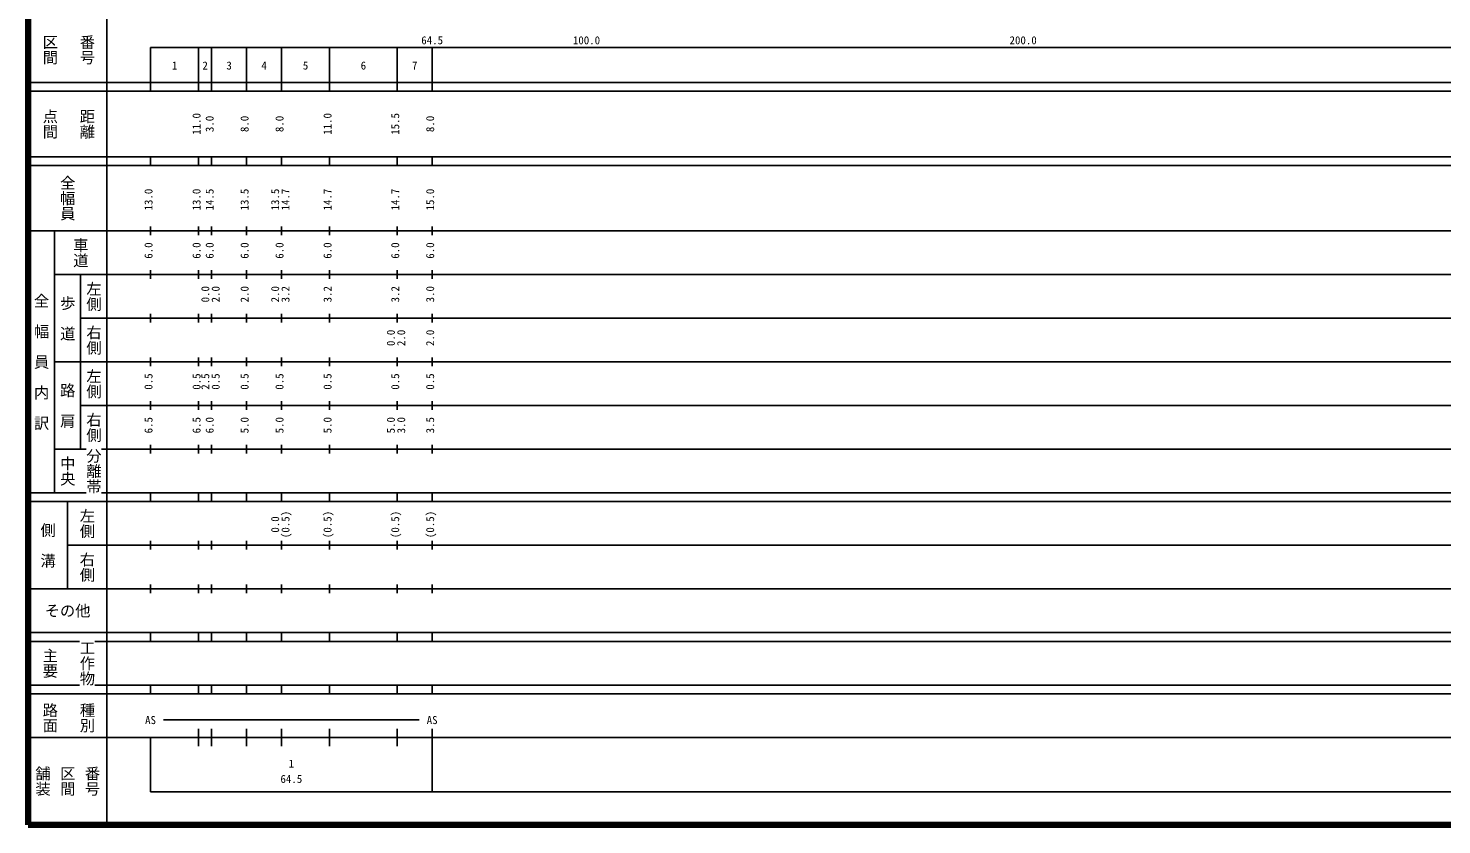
# Model space of a CAD drawing. Units: millimetres on the paper, enlarged 1000 times. Extents: x 118612 to 758612, y -93176 to 266824.
# Drawn here: x 118612 to 442324, y -93176 to 89233 of the extents above; entities that cross this region are included whole.
import ezdxf
from ezdxf.enums import TextEntityAlignment as Align

# ---------------------------------------------------------------- set-up
doc = ezdxf.new("R2010")
doc.units = ezdxf.units.MM
doc.header["$LTSCALE"] = 1000
doc.layers.add('M-TTL', color=2, linetype='Continuous', lineweight=140)
doc.layers.add('M-TTL-BAND', color=7, linetype='Continuous', lineweight=25)
doc.styles.add('@ＭＳ ゴシック', font='')
doc.styles.add('ＭＳ ゴシック', font='')
doc.styles.get('@ＭＳ ゴシック').set_extended_font_data('@MS Gothic')
doc.styles.get('ＭＳ ゴシック').set_extended_font_data('MS Gothic')

msp = doc.modelspace()

# ---------------------------------------------------------------- linework, layer by layer
at = {"layer": 'M-TTL'}
for p, q in [((118612, 266824), (118612, -93176)), ((118612, -93176), (758612, -93176))]:
    msp.add_line(p, q, dxfattribs=at)
at = {"layer": 'M-TTL-BAND'}
for p, q in [((136612, 256824), (136612, -93176)), ((146612, 84824), (657612, 84824)), ((146612, 84824), (146612, 74824)), ((157612, 74824), (157612, 84824)), ((160612, 74824), (160612, 84824)), ((168612, 74824), (168612, 84824)), ((176612, 74824), (176612, 84824)), ((187612, 74824), (187612, 84824)), ((203112, 74824), (203112, 84824)), ((211112, 74824), (211112, 84824)), ((118612, 76824), (657612, 76824)), ((118612, 74824), (657612, 74824)), ((118612, 59824), (657612, 59824)), ((146612, 57824), (146612, 59824)), ((157612, 57824), (157612, 59824)), ((160612, 57824), (160612, 59824)), ((168612, 57824), (168612, 59824)), ((176612, 57824), (176612, 59824)), ((187612, 57824), (187612, 59824)), ((203112, 57824), (203112, 59824)), ((211112, 57824), (211112, 59824)), ((118612, 57824), (657612, 57824)), ((118612, 42824), (657612, 42824)), ((124612, -17176), (124612, 42824)), ((146612, 41824), (146612, 43824)), ((157612, 41824), (157612, 43824)), ((160612, 41824), (160612, 43824)), ((168612, 41824), (168612, 43824)), ((176612, 41824), (176612, 43824)), ((187612, 41824), (187612, 43824)), ((203112, 41824), (203112, 43824)), ((211112, 41824), (211112, 43824)), ((124612, 32824), (657612, 32824)), ((130612, 32824), (130612, -7176)), ((146612, 31824), (146612, 33824)), ((157612, 31824), (157612, 33824)), ((160612, 31824), (160612, 33824)), ((168612, 31824), (168612, 33824)), ((176612, 31824), (176612, 33824)), ((187612, 31824), (187612, 33824)), ((203112, 31824), (203112, 33824)), ((211112, 31824), (211112, 33824)), ((130612, 22824), (657612, 22824)), ((146612, 21824), (146612, 23824)), ((157612, 21824), (157612, 23824)), ((160612, 21824), (160612, 23824)), ((168612, 21824), (168612, 23824)), ((176612, 21824), (176612, 23824)), ((187612, 21824), (187612, 23824)), ((203112, 21824), (203112, 23824)), ((211112, 21824), (211112, 23824)), ((146612, 11824), (146612, 13824)), ((157612, 11824), (157612, 13824)), ((160612, 11824), (160612, 13824)), ((168612, 11824), (168612, 13824)), ((176612, 11824), (176612, 13824)), ((187612, 11824), (187612, 13824)), ((203112, 11824), (203112, 13824)), ((211112, 11824), (211112, 13824)), ((124612, 12824), (657612, 12824)), ((146612, 1824), (146612, 3824)), ((157612, 1824), (157612, 3824)), ((160612, 1824), (160612, 3824)), ((168612, 1824), (168612, 3824)), ((176612, 1824), (176612, 3824)), ((187612, 1824), (187612, 3824)), ((203112, 1824), (203112, 3824)), ((211112, 1824), (211112, 3824)), ((130612, 2824), (657612, 2824)), ((146612, -8176), (146612, -6176)), ((157612, -8176), (157612, -6176)), ((160612, -8176), (160612, -6176)), ((168612, -8176), (168612, -6176)), ((176612, -8176), (176612, -6176)), ((187612, -8176), (187612, -6176)), ((203112, -8176), (203112, -6176)), ((211112, -8176), (211112, -6176)), ((124612, -7176), (131862, -7176)), ((135362, -7176), (657612, -7176)), ((118612, -17176), (131862, -17176)), ((118612, -19176), (657612, -19176)), ((127612, -19176), (127612, -39176)), ((135362, -17176), (657612, -17176)), ((146612, -19176), (146612, -17176)), ((157612, -19176), (157612, -17176)), ((160612, -19176), (160612, -17176)), ((168612, -19176), (168612, -17176)), ((176612, -19176), (176612, -17176)), ((187612, -19176), (187612, -17176)), ((203112, -19176), (203112, -17176)), ((211112, -19176), (211112, -17176)), ((146612, -30176), (146612, -28176)), ((157612, -30176), (157612, -28176)), ((160612, -30176), (160612, -28176)), ((168612, -30176), (168612, -28176)), ((176612, -30176), (176612, -28176)), ((187612, -30176), (187612, -28176)), ((203112, -30176), (203112, -28176)), ((211112, -30176), (211112, -28176)), ((127612, -29176), (657612, -29176)), ((146612, -40176), (146612, -38176)), ((157612, -40176), (157612, -38176)), ((160612, -40176), (160612, -38176)), ((168612, -40176), (168612, -38176)), ((176612, -40176), (176612, -38176)), ((187612, -40176), (187612, -38176)), ((203112, -40176), (203112, -38176)), ((211112, -40176), (211112, -38176)), ((118612, -39176), (657612, -39176)), ((118612, -49176), (657612, -49176)), ((118612, -51176), (130362, -51176)), ((133862, -51176), (657612, -51176)), ((146612, -51176), (146612, -49176)), ((157612, -51176), (157612, -49176)), ((160612, -51176), (160612, -49176)), ((168612, -51176), (168612, -49176)), ((176612, -51176), (176612, -49176)), ((187612, -51176), (187612, -49176)), ((203112, -51176), (203112, -49176)), ((211112, -51176), (211112, -49176)), ((118612, -61176), (130362, -61176)), ((133862, -61176), (657612, -61176)), ((146612, -63176), (146612, -61176)), ((157612, -63176), (157612, -61176)), ((160612, -63176), (160612, -61176)), ((168612, -63176), (168612, -61176)), ((176612, -63176), (176612, -61176)), ((187612, -63176), (187612, -61176)), ((203112, -63176), (203112, -61176)), ((211112, -63176), (211112, -61176)), ((118612, -63176), (657612, -63176)), ((149612, -69176), (208112, -69176)), ((157612, -75176), (157612, -71176)), ((160612, -75176), (160612, -71176)), ((168612, -75176), (168612, -71176)), ((176612, -75176), (176612, -71176)), ((187612, -75176), (187612, -71176)), ((203112, -75176), (203112, -71176)), ((211112, -85676), (211112, -71176)), ((118612, -73176), (657612, -73176)), ((146612, -73176), (146612, -85676)), ((146612, -85676), (657612, -85676))]:
    msp.add_line(p, q, dxfattribs=at)

# ---------------------------------------------------------------- texts
at = {"layer": 'M-TTL-BAND', "style": '@ＭＳ ゴシック'}
for s, p in [('区間', (123612, 84324)), ('番号', (132112, 84324)), ('点間', (123612, 67324)), ('距離', (132112, 67324)), ('全幅員', (127612, 50324)), ('車道', (130612, 37824)), ('左側', (133612, 27824)), ('全\u3000幅\u3000員\u3000内\u3000訳', (121612, 12824)), ('歩\u3000道', (127612, 22824)), ('右側', (133612, 17824)), ('左側', (133612, 7824)), ('路\u3000肩', (127612, 2824)), ('右側', (133612, -2176)), ('中央', (127612, -12176)), ('分離帯', (133612, -12176)), ('左側', (132112, -24176)), ('側\u3000溝', (123112, -29176)), ('右側', (132112, -34176)), ('工作物', (132112, -56176)), ('主要', (123612, -56176)), ('路面', (123612, -68676)), ('種別', (132112, -68676)), ('舗装', (121946, -83176)), ('区間', (127612, -83176)), ('番号', (133279, -83176))]:
    msp.add_text(s, height=2566, rotation=270, dxfattribs=at).set_placement(p, align=Align.MIDDLE_CENTER)
at = {"layer": 'M-TTL-BAND', "style": 'ＭＳ ゴシック'}
for s, p in [('64.5', (211112, 85019)), ('100.0', (246457, 85019)), ('200.0', (346457, 85019)), ('1', (152112, 79229)), ('2', (159112, 79229)), ('3', (164612, 79229)), ('4', (172612, 79229)), ('5', (182112, 79229)), ('6', (195362, 79229)), ('7', (207112, 79229)), ('AS', (146612, -70676)), ('AS', (211112, -70676)), ('1', (178862, -80653)), ('64.5', (178862, -84143))]:
    msp.add_text(s, height=1833, dxfattribs=at).set_placement(p, align=Align.BOTTOM_CENTER)
for s, p in [('11.0', (158612, 67324)), ('3.0', (161612, 67324)), ('8.0', (169612, 67324)), ('8.0', (177612, 67324)), ('11.0', (188612, 67324)), ('15.5', (204112, 67324)), ('8.0', (212112, 67324)), ('13.0', (147612, 49998)), ('13.0', (158612, 49998)), ('14.5', (161612, 49998)), ('13.5', (169612, 49998)), ('13.5', (176612, 49998)), ('14.7', (178982, 49998)), ('14.7', (188612, 49998)), ('14.7', (204112, 49998)), ('15.0', (212112, 49998)), ('6.0', (147612, 38324)), ('6.0', (158612, 38324)), ('6.0', (161612, 38324)), ('6.0', (169612, 38324)), ('6.0', (177612, 38324)), ('6.0', (188612, 38324)), ('6.0', (204112, 38324)), ('6.0', (212112, 38324)), ('0.0', (160612, 28324)), ('2.0', (162982, 28324)), ('2.0', (169612, 28324)), ('2.0', (176612, 28324)), ('3.2', (178982, 28324)), ('3.2', (188612, 28324)), ('3.2', (204112, 28324)), ('3.0', (212112, 28324)), ('0.0', (203112, 18324)), ('2.0', (205482, 18324)), ('2.0', (212112, 18324)), ('0.5', (147612, 8324)), ('0.5', (158612, 8324)), ('2.5', (160612, 8324)), ('0.5', (162982, 8324)), ('0.5', (169612, 8324)), ('0.5', (177612, 8324)), ('0.5', (188612, 8324)), ('0.5', (204112, 8324)), ('0.5', (212112, 8324)), ('6.5', (147612, -1676)), ('6.5', (158612, -1676)), ('6.0', (161612, -1676)), ('5.0', (169612, -1676)), ('5.0', (177612, -1676)), ('5.0', (188612, -1676)), ('5.0', (203112, -1676)), ('3.0', (205482, -1676)), ('3.5', (212112, -1676)), ('(0.5)', (178982, -24412)), ('(0.5)', (188612, -24412)), ('(0.5)', (204112, -24412)), ('(0.5)', (212112, -24412)), ('0.0', (176612, -24412))]:
    msp.add_text(s, height=1833, rotation=90, dxfattribs=at).set_placement(p, align=Align.BOTTOM_CENTER)
msp.add_text('その他', height=2566, dxfattribs=at).set_placement((127612, -44176), align=Align.MIDDLE_CENTER)

doc.saveas('drawing.dxf')
